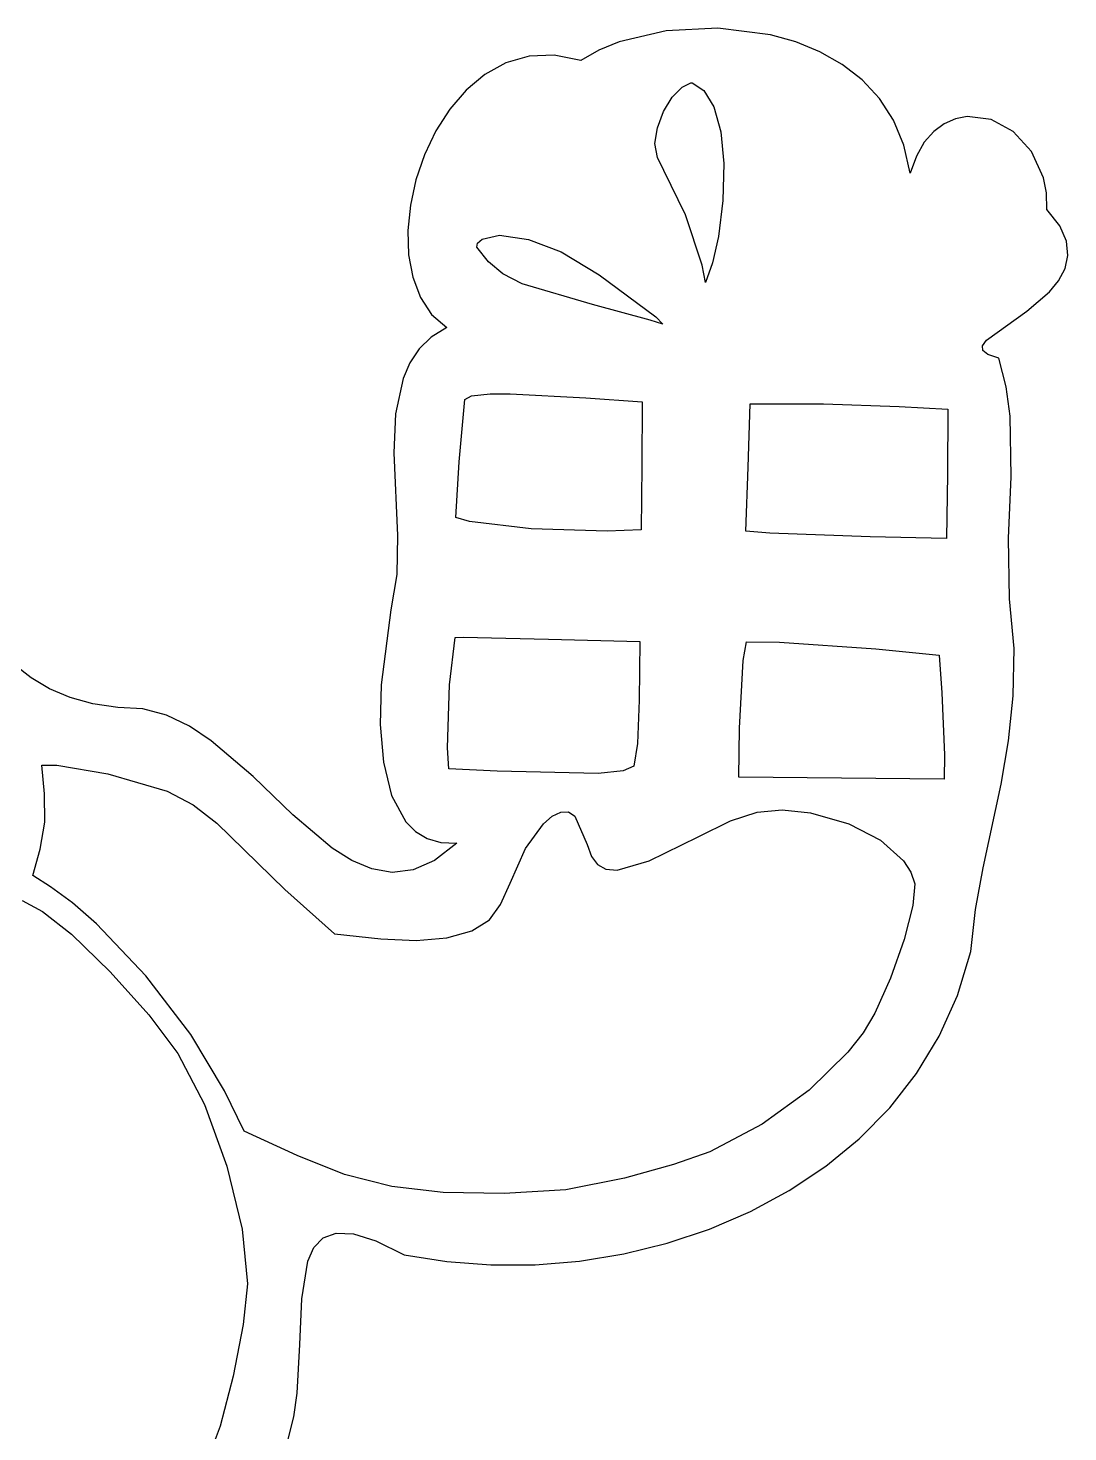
# Model space of a CAD drawing. Extents: x 6 to 164, y 5 to 200.
# Drawn here: x 105 to 163.6, y 81.5 to 160.5 of the extents above; entities that cross this region are included whole.
import ezdxf

# ---------------------------------------------------------------- set-up
doc = ezdxf.new("R2010")
doc.units = 0

msp = doc.modelspace()

# ---------------------------------------------------------------- linework, layer by layer
at = {"layer": 'Layer 1'}
for p, q in [((143.887401, 160.489498), (140.974675, 160.341943)), ((146.847164, 160.109315), (143.887401, 160.489498)), ((138.330978, 159.716182), (137.179388, 159.239453)), ((140.974675, 160.341943), (138.330978, 159.716182)), ((148.275313, 159.705843), (146.847164, 160.109315)), ((149.631974, 159.151862), (148.275313, 159.705843)), ((133.2592, 158.907014), (131.958244, 158.53364)), ((134.668601, 158.963489), (133.2592, 158.907014)), ((136.178301, 158.661746), (134.668601, 158.963489)), ((137.179388, 159.239453), (136.178301, 158.661746)), ((150.8894, 158.441181), (149.631974, 159.151862)), ((131.958244, 158.53364), (130.773876, 157.884687)), ((152.01984, 157.567608), (150.8894, 158.441181)), ((130.773876, 157.884687), (129.714243, 157.001473)), ((141.884482, 157.162441), (142.360732, 157.400566)), ((142.360732, 157.400566), (142.440107, 157.409385)), ((142.440107, 157.409385), (143.101565, 156.968413)), ((142.440107, 157.409385), (142.440107, 157.409385)), ((152.995546, 156.524951), (152.01984, 157.567608)), ((129.714243, 157.001473), (128.787487, 155.925317)), ((140.83652, 155.784612), (141.325913, 156.598323)), ((141.325913, 156.598323), (141.884482, 157.162441)), ((143.101565, 156.968413), (143.672654, 156.057431)), ((153.78877, 155.307019), (152.995546, 156.524951)), ((128.787487, 155.925317), (128.001754, 154.69754)), ((140.487463, 154.86827), (140.83652, 155.784612)), ((143.672654, 156.057431), (144.054032, 154.656742)), ((154.371762, 153.907621), (153.78877, 155.307019)), ((156.635764, 155.108278), (156.046488, 154.672548)), ((157.270104, 155.384013), (156.635764, 155.108278)), ((157.932735, 155.508234), (157.270104, 155.384013)), ((159.275777, 155.336066), (157.932735, 155.508234)), ((160.530706, 154.65963), (159.275777, 155.336066)), ((128.001754, 154.69754), (127.365188, 153.35946)), ((140.349899, 153.99626), (140.487463, 154.86827)), ((144.054032, 154.656742), (144.228169, 152.866281)), ((156.046488, 154.672548), (155.519049, 154.06834)), ((161.563337, 153.546782), (160.530706, 154.65963)), ((127.365188, 153.35946), (126.885934, 151.952397)), ((140.491762, 153.205137), (140.349899, 153.99626)), ((154.716774, 152.320566), (154.371762, 153.907621)), ((155.519049, 154.06834), (155.07022, 153.287174)), ((162.239486, 152.065378), (161.563337, 153.546782)), ((140.843787, 152.479316), (140.491762, 153.205137)), ((144.228169, 152.866281), (144.177537, 150.785982)), ((155.07022, 153.287174), (154.716774, 152.320566)), ((126.885934, 151.952397), (126.572137, 150.517669)), ((142.070464, 149.976648), (140.843787, 152.479316)), ((162.401947, 151.207672), (162.239486, 152.065378)), ((162.424968, 150.283274), (162.401947, 151.207672)), ((126.572137, 150.517669), (126.43194, 149.096596)), ((144.177537, 150.785982), (143.927426, 148.765772)), ((163.145346, 149.353707), (162.424968, 150.283274)), ((143.004551, 147.143552), (142.070464, 149.976648)), ((126.43194, 149.096596), (126.47349, 147.730498)), ((130.358341, 148.377213), (130.613232, 148.59876)), ((130.613232, 148.59876), (131.59219, 148.828066)), ((131.59219, 148.828066), (133.219474, 148.593688)), ((131.59219, 148.828066), (131.59219, 148.828066)), ((133.219474, 148.593688), (135.067051, 147.902024)), ((143.927426, 148.765772), (143.586635, 147.275844)), ((163.523471, 148.489711), (163.145346, 149.353707)), ((130.315379, 148.153905), (130.358341, 148.377213)), ((130.974829, 147.32876), (130.315379, 148.153905)), ((135.067051, 147.902024), (137.209886, 146.60316)), ((163.607265, 147.688832), (163.523471, 148.489711)), ((126.47349, 147.730498), (126.70493, 146.460693)), ((131.776686, 146.650762), (130.974829, 147.32876)), ((143.18976, 146.164594), (143.004551, 147.143552)), ((143.586635, 147.275844), (143.18976, 146.164594)), ((163.444653, 146.948617), (163.607265, 147.688832)), ((126.70493, 146.460693), (127.134405, 145.328501)), ((132.864318, 146.091383), (131.776686, 146.650762)), ((137.209886, 146.60316), (140.393996, 144.233135)), ((162.571896, 145.640366), (163.083556, 146.266613)), ((163.083556, 146.266613), (163.444653, 146.948617)), ((136.83976, 144.938691), (132.864318, 146.091383)), ((161.288583, 144.54533), (162.571896, 145.640366)), ((127.134405, 145.328501), (127.770059, 144.375241)), ((140.076496, 144.047927), (136.83976, 144.938691)), ((127.770059, 144.375241), (128.620037, 143.642232)), ((140.796402, 143.821004), (140.076496, 144.047927)), ((140.393996, 144.233135), (140.796402, 143.821004)), ((159.023813, 142.916397), (161.288583, 144.54533)), ((127.753087, 143.098194), (127.066915, 142.429185)), ((128.620037, 143.642232), (127.753087, 143.098194)), ((127.066915, 142.429185), (126.541948, 141.649135)), ((158.800057, 142.611756), (159.023813, 142.916397)), ((158.80912, 142.343246), (158.800057, 142.611756)), ((159.098927, 142.108412), (158.80912, 142.343246)), ((126.541948, 141.649135), (126.15861, 140.771971)), ((159.717399, 141.904802), (159.098927, 142.108412)), ((160.126845, 140.294544), (159.717399, 141.904802)), ((126.15861, 140.771971), (125.738522, 138.782012)), ((130.021045, 139.796524), (131.071843, 139.893969)), ((131.071843, 139.893969), (132.200732, 139.893969)), ((131.071843, 139.893969), (131.071843, 139.893969)), ((132.200732, 139.893969), (136.460524, 139.673482)), ((160.346207, 138.637739), (160.126845, 140.294544)), ((129.325593, 136.075149), (129.634274, 139.576469)), ((129.634274, 139.576469), (130.021045, 139.796524)), ((136.460524, 139.673482), (139.635524, 139.452996)), ((139.635524, 139.452996), (139.600246, 135.854663)), ((145.588649, 135.766469), (145.703301, 139.338344)), ((145.703301, 139.338344), (148.525524, 139.347163)), ((148.525524, 139.347163), (149.839621, 139.347163)), ((148.525524, 139.347163), (148.525524, 139.347163)), ((149.839621, 139.347163), (154.099412, 139.197232)), ((154.099412, 139.197232), (156.851079, 139.029663)), ((125.738522, 138.782012), (125.65005, 136.570727)), ((156.851079, 139.029663), (156.815801, 135.387232)), ((160.403086, 135.230739), (160.346207, 138.637739)), ((125.65005, 136.570727), (125.841553, 131.929871)), ((129.131565, 132.935427), (129.325593, 136.075149)), ((139.600246, 135.854663), (139.564968, 132.24751)), ((145.473996, 132.176955), (145.588649, 135.766469)), ((156.815801, 135.387232), (156.771704, 131.753621)), ((160.264847, 131.776308), (160.403086, 135.230739)), ((129.898857, 132.714941), (129.131565, 132.935427)), ((133.383645, 132.29403), (129.898857, 132.714941)), ((137.659968, 132.176955), (133.383645, 132.29403)), ((139.564968, 132.24751), (137.659968, 132.176955)), ((146.823371, 132.053482), (145.473996, 132.176955)), ((152.467815, 131.850635), (146.823371, 132.053482)), ((125.841553, 131.929871), (125.808327, 129.723142)), ((156.771704, 131.753621), (152.467815, 131.850635)), ((160.308301, 128.366955), (160.264847, 131.776308)), ((125.808327, 129.723142), (125.480315, 127.740774)), ((160.569677, 125.561638), (160.308301, 128.366955)), ((125.480315, 127.740774), (124.930266, 123.519099)), ((128.783976, 123.52469), (129.096287, 126.179732)), ((129.096287, 126.179732), (129.546079, 126.197371)), ((129.546079, 126.197371), (134.352676, 126.100357)), ((129.546079, 126.197371), (129.546079, 126.197371)), ((134.352676, 126.100357), (139.503232, 125.959246)), ((139.503232, 125.959246), (139.467954, 122.660774)), ((145.315246, 124.883274), (145.509274, 125.941607)), ((145.509274, 125.941607), (147.370176, 125.915149)), ((145.509274, 125.941607), (145.509274, 125.941607)), ((147.370176, 125.915149), (152.794135, 125.544732)), ((145.103579, 121.073274), (145.315246, 124.883274)), ((152.794135, 125.544732), (156.35719, 125.183135)), ((156.35719, 125.183135), (156.507121, 123.066469)), ((160.528416, 122.906907), (160.569677, 125.561638)), ((105.208567, 123.908499), (104.280113, 124.637404)), ((106.251023, 123.294579), (105.208567, 123.908499)), ((107.411161, 122.805997), (106.251023, 123.294579)), ((124.930266, 123.519099), (124.878008, 121.287053)), ((128.664135, 119.979663), (128.783976, 123.52469)), ((108.692662, 122.453107), (107.411161, 122.805997)), ((139.467954, 122.660774), (139.361912, 120.210804)), ((156.507121, 123.066469), (156.648232, 119.573969)), ((160.259596, 120.373718), (160.528416, 122.906907)), ((110.099204, 122.24626), (108.692662, 122.453107)), ((111.504703, 122.176565), (110.099204, 122.24626)), ((112.844908, 121.805102), (111.504703, 122.176565)), ((114.12775, 121.184889), (112.844908, 121.805102)), ((115.361159, 120.368942), (114.12775, 121.184889)), ((124.878008, 121.287053), (125.052559, 119.163997)), ((145.068301, 118.321607), (145.103579, 121.073274)), ((117.711406, 118.361917), (115.361159, 120.368942)), ((139.361912, 120.210804), (139.159274, 118.947788)), ((159.838297, 117.933029), (160.259596, 120.373718)), ((128.73469, 118.789038), (128.664135, 119.979663)), ((156.648232, 119.573969), (156.639412, 118.206955)), ((105.812954, 119.000705), (106.659621, 118.991885)), ((105.971704, 117.377927), (105.812954, 119.000705)), ((105.812954, 119.000705), (105.812954, 119.000705)), ((106.659621, 118.991885), (109.536138, 118.51523)), ((125.052559, 119.163997), (125.51264, 117.292278)), ((131.468718, 118.656746), (128.73469, 118.789038)), ((137.14202, 118.536894), (131.468718, 118.656746)), ((138.560099, 118.674324), (137.14202, 118.536894)), ((139.159274, 118.947788), (138.560099, 118.674324)), ((109.536138, 118.51523), (112.877329, 117.527857)), ((119.959098, 116.208164), (117.711406, 118.361917)), ((150.853857, 118.259871), (145.068301, 118.321607)), ((156.639412, 118.206955), (150.853857, 118.259871)), ((158.83858, 113.212971), (159.838297, 117.933029)), ((105.979288, 115.791185), (105.971704, 117.377927)), ((112.877329, 117.527857), (114.335205, 116.762542)), ((125.51264, 117.292278), (126.316976, 115.814245)), ((114.335205, 116.762542), (115.681912, 115.728691)), ((122.167685, 114.331821), (119.959098, 116.208164)), ((134.565808, 116.129638), (135.040823, 116.361173)), ((135.040823, 116.361173), (135.470272, 116.369657)), ((135.470272, 116.369657), (135.834343, 116.134385)), ((144.598566, 115.871687), (146.099165, 116.359507)), ((146.099165, 116.359507), (147.520894, 116.487821)), ((147.520894, 116.487821), (149.107607, 116.310774)), ((149.107607, 116.310774), (151.261126, 115.705264)), ((105.71594, 114.273482), (105.979288, 115.791185)), ((115.681912, 115.728691), (119.500732, 112.006885)), ((126.316976, 115.814245), (126.86659, 115.267344)), ((133.065509, 114.303768), (134.065042, 115.695756)), ((134.065042, 115.695756), (134.565808, 116.129638)), ((135.834343, 116.134385), (136.52226, 114.529246)), ((142.775246, 114.970219), (144.598566, 115.871687)), ((151.261126, 115.705264), (153.059668, 114.769131)), ((126.86659, 115.267344), (127.524289, 114.872244)), ((127.524289, 114.872244), (128.297412, 114.646738)), ((129.193301, 114.608621), (127.934448, 113.638031)), ((128.297412, 114.646738), (129.193301, 114.608621)), ((140.029065, 113.607262), (142.775246, 114.970219)), ((153.059668, 114.769131), (154.350617, 113.605017)), ((105.301426, 112.791816), (105.71594, 114.273482)), ((123.277141, 113.630221), (122.167685, 114.331821)), ((132.200732, 112.350844), (133.065509, 114.303768)), ((136.52226, 114.529246), (136.770862, 113.864456)), ((136.770862, 113.864456), (137.117919, 113.40164)), ((124.400615, 113.157025), (123.277141, 113.630221)), ((125.546036, 112.96525), (124.400615, 113.157025)), ((126.721337, 113.107913), (125.546036, 112.96525)), ((127.934448, 113.638031), (126.721337, 113.107913)), ((137.117919, 113.40164), (137.59035, 113.142654)), ((137.59035, 113.142654), (138.215072, 113.089357)), ((138.215072, 113.089357), (140.029065, 113.607262)), ((154.350617, 113.605017), (154.758052, 112.969544)), ((158.41032, 110.875516), (158.83858, 113.212971)), ((106.298024, 112.156816), (105.301426, 112.791816)), ((131.65438, 111.152916), (132.200732, 112.350844)), ((154.758052, 112.969544), (154.981357, 112.315566)), ((154.981357, 112.315566), (154.876105, 111.093365)), ((107.550878, 111.249534), (106.298024, 112.156816)), ((119.500732, 112.006885), (122.296496, 109.502163)), ((104.701704, 111.389524), (105.857051, 110.754524)), ((105.857051, 110.754524), (107.495813, 109.487187)), ((108.899101, 110.069937), (107.550878, 111.249534)), ((131.027746, 110.287094), (131.65438, 111.152916)), ((154.876105, 111.093365), (154.375592, 109.175833)), ((158.129899, 108.514385), (158.41032, 110.875516)), ((111.674886, 107.136666), (108.899101, 110.069937)), ((130.026641, 109.674907), (131.027746, 110.287094)), ((107.495813, 109.487187), (109.663356, 107.368874)), ((122.296496, 109.502163), (124.915871, 109.22876)), ((124.915871, 109.22876), (126.906177, 109.134172)), ((126.906177, 109.134172), (128.631276, 109.286744)), ((128.631276, 109.286744), (130.026641, 109.674907)), ((154.375592, 109.175833), (153.615723, 107.006952)), ((157.380862, 106.04169), (158.129899, 108.514385)), ((109.663356, 107.368874), (111.834952, 104.947987)), ((114.21184, 103.84274), (111.674886, 107.136666)), ((153.615723, 107.006952), (152.732399, 105.030705)), ((156.355569, 103.749753), (157.380862, 106.04169)), ((111.834952, 104.947987), (113.485871, 102.772927)), ((152.732399, 105.030705), (152.066793, 103.937041)), ((116.096426, 100.673899), (114.21184, 103.84274)), ((152.066793, 103.937041), (151.212653, 102.838397)), ((155.077639, 101.639998), (156.355569, 103.749753)), ((113.485871, 102.772927), (114.976063, 99.901712)), ((151.212653, 102.838397), (149.032838, 100.704193)), ((153.570692, 99.713851), (155.077639, 101.639998)), ((117.207676, 98.398482), (116.096426, 100.673899)), ((149.032838, 100.704193), (146.381084, 98.784148)), ((114.976063, 99.901712), (116.233501, 96.42258)), ((151.858345, 97.972735), (153.570692, 99.713851)), ((146.381084, 98.784148), (143.445524, 97.234316)), ((120.188649, 97.022649), (117.207676, 98.398482)), ((143.445524, 97.234316), (141.387346, 96.51497)), ((149.964217, 96.418076), (151.858345, 97.972735)), ((116.233501, 96.42258), (117.096082, 92.875271)), ((122.872178, 95.956872), (120.188649, 97.022649)), ((141.387346, 96.51497), (138.630107, 95.74383)), ((147.911928, 95.051297), (149.964217, 96.418076)), ((125.528281, 95.27798), (122.872178, 95.956872)), ((138.630107, 95.74383), (135.319451, 95.095464)), ((128.429395, 94.935641), (125.528281, 95.27798)), ((131.847954, 94.879524), (128.429395, 94.935641)), ((135.319451, 95.095464), (131.847954, 94.879524)), ((145.725096, 93.873822), (147.911928, 95.051297)), ((143.42734, 92.887078), (145.725096, 93.873822)), ((117.096082, 92.875271), (117.401704, 89.799524)), ((121.663399, 92.39154), (122.395777, 92.661126)), ((122.395777, 92.661126), (123.374655, 92.618296)), ((123.374655, 92.618296), (124.637343, 92.224189)), ((141.042278, 92.092487), (143.42734, 92.887078)), ((120.788914, 91.07057), (121.140214, 91.8484)), ((121.140214, 91.8484), (121.663399, 92.39154)), ((124.637343, 92.224189), (126.221149, 91.439941)), ((138.59353, 91.491474), (141.042278, 92.092487)), ((120.452735, 88.966285), (120.788914, 91.07057)), ((126.221149, 91.439941), (128.634048, 91.051695)), ((128.634048, 91.051695), (131.101354, 90.86415)), ((133.599449, 90.875881), (136.104714, 91.085464)), ((136.104714, 91.085464), (138.59353, 91.491474)), ((131.101354, 90.86415), (133.599449, 90.875881)), ((117.401704, 89.799524), (117.163816, 87.518656)), ((120.356397, 86.389584), (120.452735, 88.966285)), ((117.163816, 87.518656), (116.595839, 84.606099)), ((120.201435, 83.651365), (120.356397, 86.389584)), ((116.595839, 84.606099), (115.864145, 81.798761)), ((120.008699, 82.318843), (120.201435, 83.651365)), ((119.689382, 81.062527), (120.008699, 82.318843)), ((115.864145, 81.798761), (115.135107, 79.833552))]:
    msp.add_line(p, q, dxfattribs=at)

doc.saveas('drawing.dxf')
